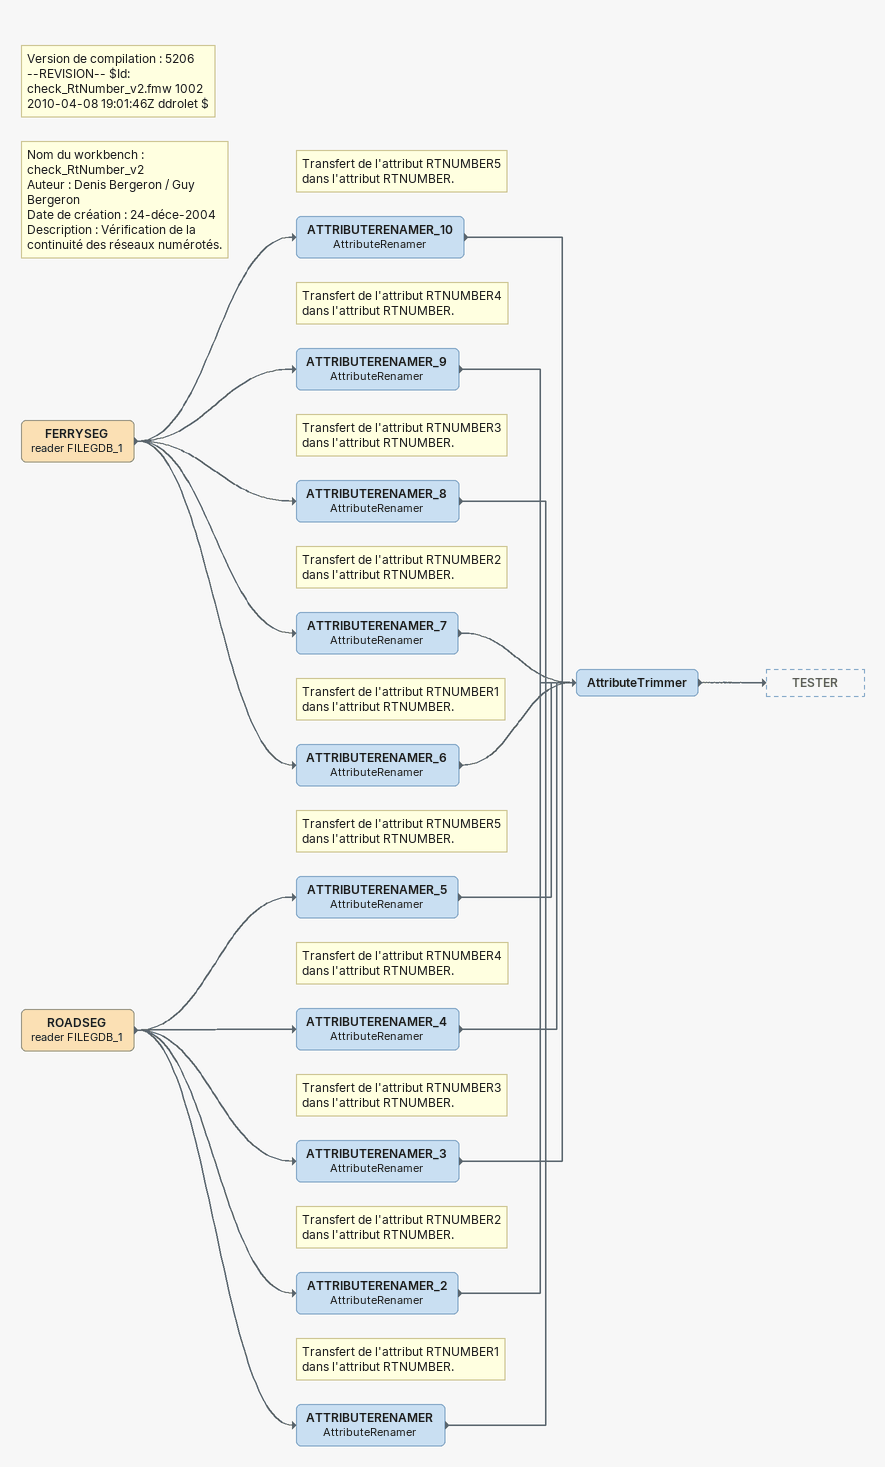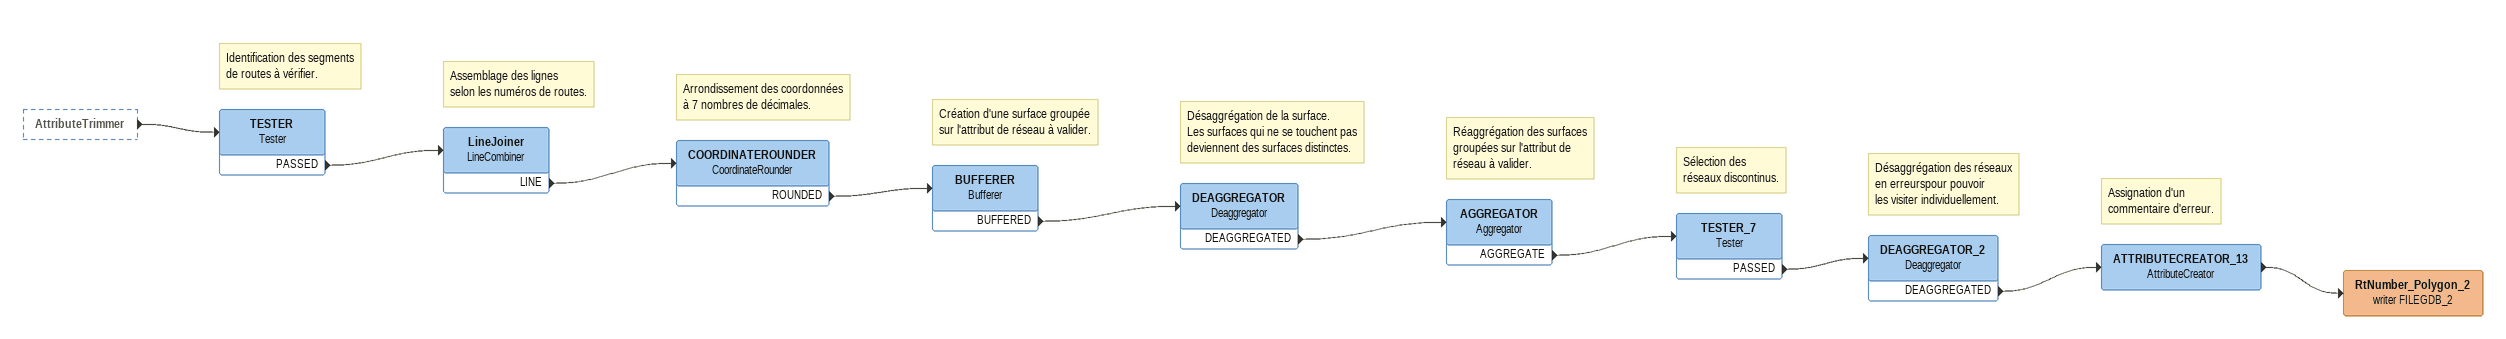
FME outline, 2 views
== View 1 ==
FERRYSEG (reader FILEGDB_1)
    -> ATTRIBUTERENAMER_10
    -> ATTRIBUTERENAMER_9
    -> ATTRIBUTERENAMER_8
    -> ATTRIBUTERENAMER_7
    -> ATTRIBUTERENAMER_6
Note: Version de compilation : 5206 / --REVISION-- $Id: check_RtNumber_v2.fmw 1002 2010-04-08 19:01:46Z ddrolet $
Note: Nom du workbench : check_RtNumber_v2 / Auteur : Denis Bergeron / Guy Bergeron / Date de création : 24-déce-2004 / Description : Vérification de la continuité des réseaux numérotés.
Note: Transfert de l'attribut RTNUMBER5 / dans l'attribut RTNUMBER.
ATTRIBUTERENAMER_10: AttributeRenamer
    -> AttributeTrimmer
Note: Transfert de l'attribut RTNUMBER4 / dans l'attribut RTNUMBER.
ATTRIBUTERENAMER_9: AttributeRenamer
    -> AttributeTrimmer
Note: Transfert de l'attribut RTNUMBER3 / dans l'attribut RTNUMBER.
ATTRIBUTERENAMER_8: AttributeRenamer
    -> AttributeTrimmer
Note: Transfert de l'attribut RTNUMBER2 / dans l'attribut RTNUMBER.
ATTRIBUTERENAMER_7: AttributeRenamer
    -> AttributeTrimmer
Note: Transfert de l'attribut RTNUMBER1 / dans l'attribut RTNUMBER.
ATTRIBUTERENAMER_6: AttributeRenamer
    -> AttributeTrimmer
ROADSEG (reader FILEGDB_1)
    -> ATTRIBUTERENAMER_4
    -> ATTRIBUTERENAMER_3
    -> ATTRIBUTERENAMER_2
    -> ATTRIBUTERENAMER
    -> ATTRIBUTERENAMER_5
Note: Transfert de l'attribut RTNUMBER5 / dans l'attribut RTNUMBER.
ATTRIBUTERENAMER_5: AttributeRenamer
    -> AttributeTrimmer
Note: Transfert de l'attribut RTNUMBER4 / dans l'attribut RTNUMBER.
ATTRIBUTERENAMER_4: AttributeRenamer
    -> AttributeTrimmer
Note: Transfert de l'attribut RTNUMBER3 / dans l'attribut RTNUMBER.
ATTRIBUTERENAMER_3: AttributeRenamer
    -> AttributeTrimmer
Note: Transfert de l'attribut RTNUMBER2 / dans l'attribut RTNUMBER.
ATTRIBUTERENAMER_2: AttributeRenamer
    -> AttributeTrimmer
Note: Transfert de l'attribut RTNUMBER1 / dans l'attribut RTNUMBER.
ATTRIBUTERENAMER: AttributeRenamer
    -> AttributeTrimmer
AttributeTrimmer
    -> TESTER

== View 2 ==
AttributeTrimmer [outside]
    -> TESTER
Note: Identification des segments / de routes à vérifier.
TESTER: Tester
    PASSED -> LineJoiner
Note: Assemblage des lignes / selon les numéros de routes.
LineJoiner: LineCombiner
    LINE -> COORDINATEROUNDER
Note: Arrondissement des coordonnées / à 7 nombres de décimales.
COORDINATEROUNDER: CoordinateRounder
    ROUNDED -> BUFFERER
Note: Création d'une surface groupée / sur l'attribut de réseau à valider.
BUFFERER: Bufferer
    BUFFERED -> DEAGGREGATOR
Note: Désaggrégation de la surface. / Les surfaces qui ne se touchent pas / deviennent des surfaces distinctes.
DEAGGREGATOR: Deaggregator
    DEAGGREGATED -> AGGREGATOR
Note: Réaggrégation des surfaces / groupées sur l'attribut de / réseau à valider.
AGGREGATOR: Aggregator
    AGGREGATE -> TESTER_7
Note: Sélection des / réseaux discontinus.
TESTER_7: Tester
    PASSED -> DEAGGREGATOR_2
Note: Désaggrégation des réseaux / en erreurspour pouvoir / les visiter individuellement.
DEAGGREGATOR_2: Deaggregator
    DEAGGREGATED -> ATTRIBUTECREATOR_13
Note: Assignation d'un / commentaire d'erreur.
ATTRIBUTECREATOR_13: AttributeCreator
    -> RtNumber_Polygon_2 (writer FILEGDB_2)
RtNumber_Polygon_2 (writer FILEGDB_2)
